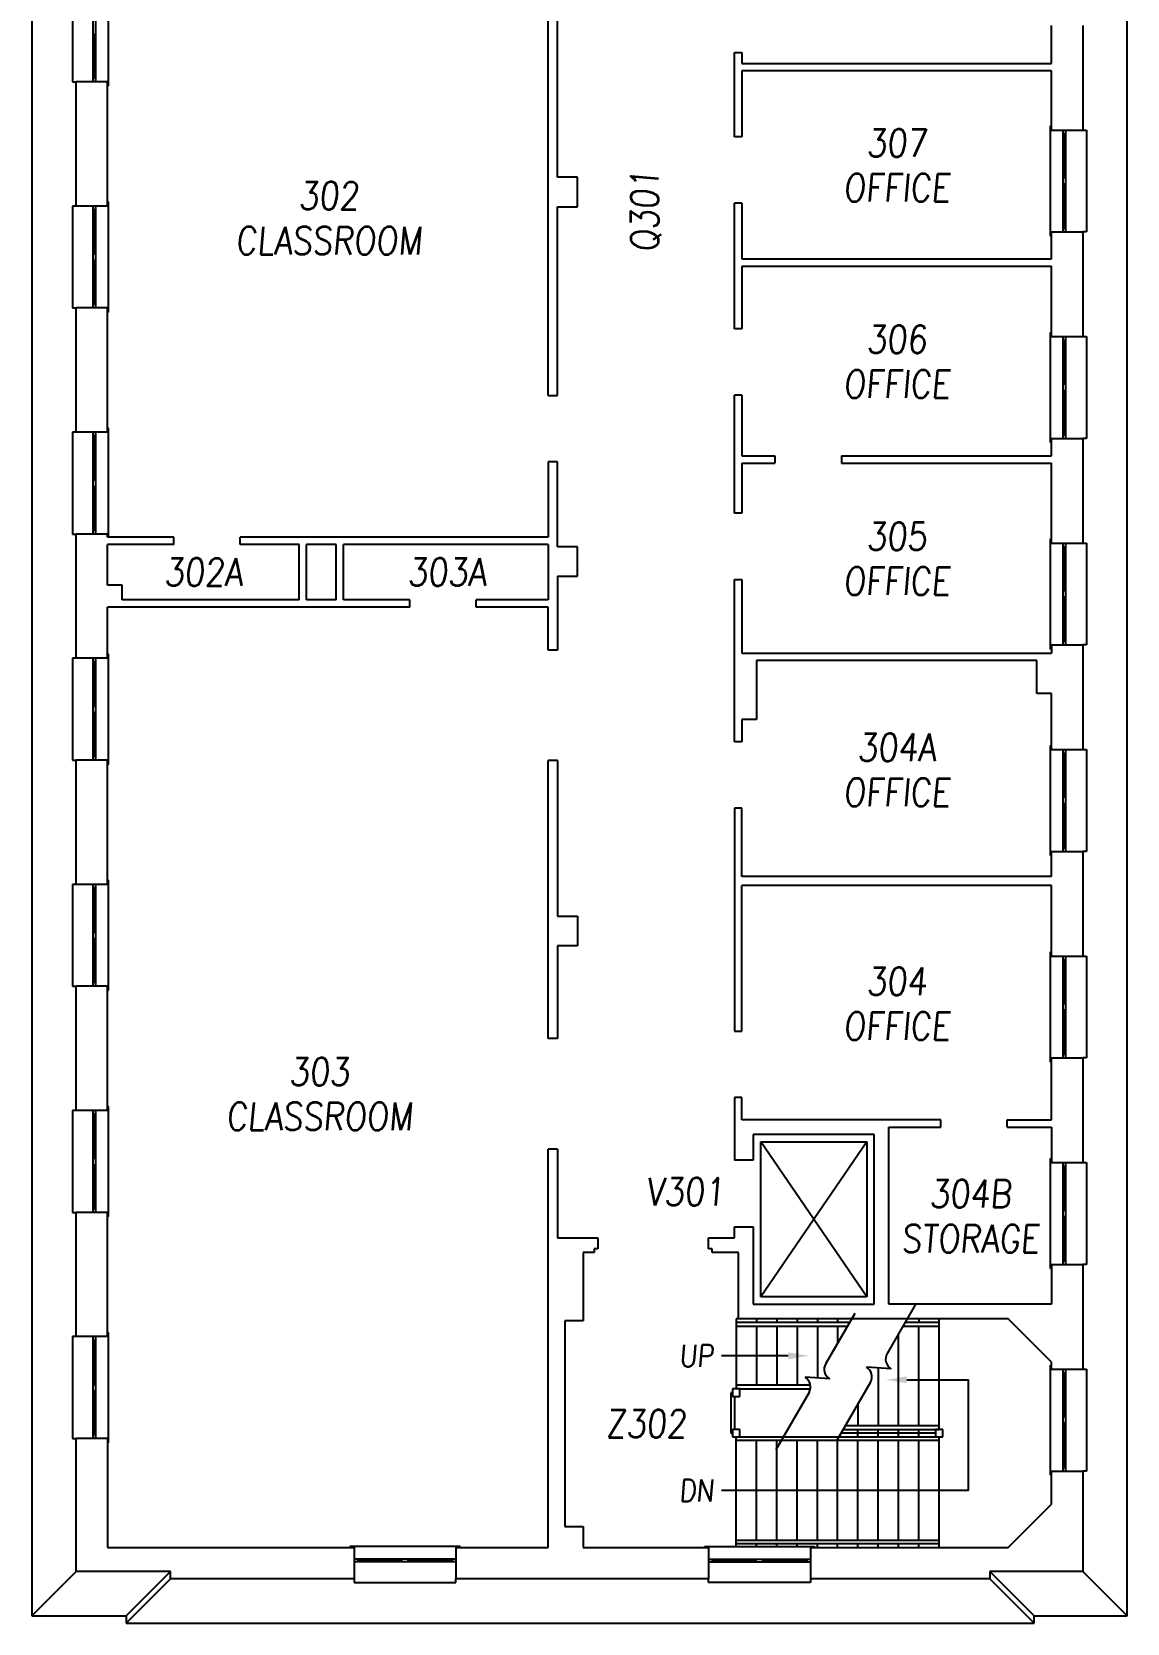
# Model space of a CAD drawing. Extents: x 1017 to 4085, y 665 to 3373.
# Drawn here: x 1017 to 1611, y 1748 to 2611 of the extents above; entities that cross this region are included whole.
import ezdxf
from ezdxf.enums import TextEntityAlignment as Align

# ---------------------------------------------------------------- set-up
doc = ezdxf.new("R2010")
doc.units = 0
doc.header["$MEASUREMENT"] = 0
for name, color, linetype in [('A-BELOW', 111, 'CONTINUOUS'), ('A-FS-ID', 6, 'CONTINUOUS'), ('A-FS-NM', 6, 'CONTINUOUS'), ('A-GLAZ', 191, 'CONTINUOUS'), ('A-STRS', 4, 'CONTINUOUS'), ('A-WL-EX', 171, 'CONTINUOUS')]:
    doc.layers.add(name, color=color, linetype=linetype)
doc.styles.get("Standard").update_dxf_attribs({"font": 'ROMANS', "width": 0.85, "oblique": 5, "height": 15})

msp = doc.modelspace()

# ---------------------------------------------------------------- linework, layer by layer
at = {"layer": 'A-BELOW'}
for p, q in [((1016.81, 3355.5), (1016.81, 1752.5)), ((1610.81, 1752.5), (1610.81, 2689.62)), ((1058.31, 2582.12), (1058.31, 2641.87)), ((1038.81, 2639.62), (1038.81, 2584.37)), ((1038.81, 2584.37), (1040.81, 2584.37)), ((1058.31, 2582.12), (1057.81, 2582.12)), ((1569.31, 2500.75), (1569.31, 2560.5)), ((1569.31, 2560.5), (1569.81, 2560.5)), ((1586.81, 2558.25), (1588.81, 2558.25)), ((1588.81, 2558.25), (1588.81, 2503)), ((1040.81, 2517), (1038.81, 2517)), ((1038.81, 2517), (1038.81, 2461.75)), ((1058.31, 2519.25), (1057.81, 2519.25)), ((1058.31, 2459.5), (1058.31, 2519.25)), ((1588.81, 2503), (1586.81, 2503)), ((1569.31, 2500.75), (1569.81, 2500.75)), ((1038.81, 2461.75), (1040.81, 2461.75)), ((1058.31, 2459.5), (1057.81, 2459.5)), ((1569.31, 2388.75), (1569.31, 2448.5)), ((1569.31, 2448.5), (1569.81, 2448.5)), ((1586.81, 2446.25), (1588.81, 2446.25)), ((1588.81, 2446.25), (1588.81, 2391)), ((1038.81, 2394.37), (1038.81, 2339.12)), ((1040.81, 2394.37), (1038.81, 2394.37)), ((1058.31, 2396.62), (1057.81, 2396.62)), ((1058.31, 2337.5), (1058.31, 2396.62)), ((1588.81, 2391), (1586.81, 2391)), ((1569.31, 2388.75), (1569.81, 2388.75)), ((1038.81, 2339.12), (1040.81, 2339.12)), ((1569.31, 2336.5), (1569.81, 2336.5)), ((1569.31, 2276.75), (1569.31, 2336.5)), ((1586.81, 2334.25), (1588.81, 2334.25)), ((1588.81, 2334.25), (1588.81, 2279)), ((1588.81, 2279), (1586.81, 2279)), ((1040.81, 2271.75), (1038.81, 2271.75)), ((1038.81, 2271.75), (1038.81, 2216.5)), ((1058.31, 2274), (1057.81, 2274)), ((1058.31, 2214.25), (1058.31, 2274)), ((1569.31, 2276.75), (1569.81, 2276.75)), ((1569.31, 2164.75), (1569.31, 2224.5)), ((1569.31, 2224.5), (1569.81, 2224.5)), ((1586.81, 2222.25), (1588.81, 2222.25)), ((1588.81, 2222.25), (1588.81, 2167)), ((1038.81, 2216.5), (1040.81, 2216.5)), ((1058.31, 2214.25), (1057.81, 2214.25)), ((1588.81, 2167), (1586.81, 2167)), ((1569.31, 2164.75), (1569.81, 2164.75)), ((1038.81, 2149.12), (1038.81, 2093.87)), ((1040.81, 2149.12), (1038.81, 2149.12)), ((1058.31, 2151.37), (1057.81, 2151.37)), ((1058.31, 2091.62), (1058.31, 2151.37)), ((1569.31, 2112.5), (1569.81, 2112.5)), ((1569.31, 2052.75), (1569.31, 2112.5)), ((1586.81, 2110.25), (1588.81, 2110.25)), ((1588.81, 2110.25), (1588.81, 2055)), ((1038.81, 2093.87), (1040.81, 2093.87)), ((1058.31, 2091.62), (1057.81, 2091.62)), ((1588.81, 2055), (1586.81, 2055)), ((1569.31, 2052.75), (1569.81, 2052.75)), ((1058.31, 2028.75), (1057.81, 2028.75)), ((1058.31, 1969), (1058.31, 2028.75)), ((1038.81, 2026.5), (1038.81, 1971.25)), ((1040.81, 2026.5), (1038.81, 2026.5)), ((1569.31, 1940.75), (1569.31, 2000.5)), ((1569.31, 2000.5), (1569.81, 2000.5)), ((1586.81, 1998.25), (1588.81, 1998.25)), ((1588.81, 1998.25), (1588.81, 1943)), ((1038.81, 1971.25), (1040.81, 1971.25)), ((1058.31, 1969), (1057.81, 1969)), ((1588.81, 1943), (1586.81, 1943)), ((1569.31, 1940.75), (1569.81, 1940.75)), ((1038.81, 1903.87), (1038.81, 1848.62)), ((1040.81, 1903.87), (1038.81, 1903.87)), ((1058.31, 1906.12), (1057.81, 1906.12)), ((1058.31, 1846.37), (1058.31, 1906.12)), ((1569.31, 1828.75), (1569.31, 1888.5)), ((1569.31, 1888.5), (1569.81, 1888.5)), ((1586.81, 1886.25), (1588.81, 1886.25)), ((1588.81, 1886.25), (1588.81, 1831)), ((1038.81, 1848.62), (1040.81, 1848.62)), ((1058.31, 1846.37), (1057.81, 1846.37)), ((1588.81, 1831), (1586.81, 1831)), ((1569.31, 1828.75), (1569.81, 1828.75)), ((1249.06, 1790), (1189.31, 1790)), ((1189.31, 1790), (1189.31, 1789.5)), ((1249.06, 1790), (1249.06, 1789.5)), ((1381.56, 1790), (1441.31, 1790)), ((1381.56, 1790), (1381.56, 1789.5)), ((1441.31, 1790), (1441.31, 1789.5)), ((1016.81, 1752.5), (1040.81, 1776.5)), ((1068.06, 1752.5), (1092.06, 1776.5)), ((1092.06, 1772.5), (1068.06, 1748.5)), ((1191.56, 1772.5), (1191.56, 1770.5)), ((1191.56, 1770.5), (1246.81, 1770.5)), ((1246.81, 1770.5), (1246.81, 1772.5)), ((1383.81, 1770.5), (1383.81, 1772.5)), ((1439.06, 1770.5), (1383.81, 1770.5)), ((1439.06, 1772.5), (1439.06, 1770.5)), ((1536.31, 1776.5), (1560.31, 1752.5)), ((1560.31, 1748.5), (1536.31, 1772.5)), ((1586.81, 1776.5), (1610.81, 1752.5)), ((1016.81, 1752.5), (1068.06, 1752.5)), ((1068.06, 1752.5), (1068.06, 1748.5)), ((1560.31, 1752.5), (1610.81, 1752.5)), ((1560.31, 1748.5), (1560.31, 1752.5)), ((1068.06, 1748.5), (1560.31, 1748.5))]:
    msp.add_line(p, q, dxfattribs=at)
at = {"layer": 'A-GLAZ'}
for p, q in [((1050.06, 2584.37), (1050.06, 2639.62)), ((1051.56, 2584.37), (1051.56, 2639.62)), ((1050.06, 2610.25), (1051.56, 2610.25)), ((1050.69, 2610.25), (1050.69, 2586.37)), ((1050.94, 2610.25), (1050.94, 2586.37)), ((1051.56, 2586.37), (1050.06, 2586.37)), ((1576.06, 2503), (1576.06, 2558.25)), ((1576.06, 2556.25), (1577.56, 2556.25)), ((1576.69, 2556.25), (1576.69, 2532.37)), ((1576.94, 2556.25), (1576.94, 2532.37)), ((1577.56, 2503), (1577.56, 2558.25)), ((1577.56, 2532.37), (1576.06, 2532.37)), ((1577.56, 2528.87), (1576.06, 2528.87)), ((1576.69, 2528.87), (1576.69, 2505)), ((1576.94, 2528.87), (1576.94, 2505)), ((1050.06, 2461.75), (1050.06, 2517)), ((1051.56, 2515), (1050.06, 2515)), ((1050.69, 2515), (1050.69, 2491.12)), ((1050.94, 2515), (1050.94, 2491.12)), ((1051.56, 2461.75), (1051.56, 2517)), ((1576.06, 2505), (1577.56, 2505)), ((1050.06, 2491.12), (1051.56, 2491.12)), ((1050.06, 2487.62), (1051.56, 2487.62)), ((1050.69, 2487.62), (1050.69, 2463.75)), ((1050.94, 2487.62), (1050.94, 2463.75)), ((1051.56, 2463.75), (1050.06, 2463.75)), ((1576.06, 2391), (1576.06, 2446.25)), ((1576.06, 2444.25), (1577.56, 2444.25)), ((1576.69, 2444.25), (1576.69, 2420.37)), ((1576.94, 2444.25), (1576.94, 2420.37)), ((1577.56, 2391), (1577.56, 2446.25)), ((1577.56, 2420.37), (1576.06, 2420.37)), ((1577.56, 2416.87), (1576.06, 2416.87)), ((1576.69, 2416.87), (1576.69, 2393)), ((1576.94, 2416.87), (1576.94, 2393)), ((1050.06, 2339.12), (1050.06, 2394.37)), ((1051.56, 2392.37), (1050.06, 2392.37)), ((1050.69, 2392.37), (1050.69, 2368.5)), ((1050.94, 2392.37), (1050.94, 2368.5)), ((1051.56, 2339.12), (1051.56, 2394.37)), ((1576.06, 2393), (1577.56, 2393)), ((1050.06, 2368.5), (1051.56, 2368.5)), ((1050.06, 2365), (1051.56, 2365)), ((1050.69, 2365), (1050.69, 2341.12)), ((1050.94, 2365), (1050.94, 2341.12)), ((1051.56, 2341.12), (1050.06, 2341.12)), ((1576.06, 2279), (1576.06, 2334.25)), ((1576.06, 2332.25), (1577.56, 2332.25)), ((1576.69, 2332.25), (1576.69, 2308.37)), ((1576.94, 2332.25), (1576.94, 2308.37)), ((1577.56, 2279), (1577.56, 2334.25)), ((1577.56, 2308.37), (1576.06, 2308.37)), ((1577.56, 2304.87), (1576.06, 2304.87)), ((1576.69, 2304.87), (1576.69, 2281)), ((1576.94, 2304.87), (1576.94, 2281)), ((1576.06, 2281), (1577.56, 2281)), ((1050.06, 2216.5), (1050.06, 2271.75)), ((1051.56, 2269.75), (1050.06, 2269.75)), ((1050.69, 2269.75), (1050.69, 2245.87)), ((1050.94, 2269.75), (1050.94, 2245.87)), ((1051.56, 2216.5), (1051.56, 2271.75)), ((1050.06, 2245.87), (1051.56, 2245.87)), ((1050.06, 2242.37), (1051.56, 2242.37)), ((1050.69, 2242.37), (1050.69, 2218.5)), ((1050.94, 2242.37), (1050.94, 2218.5)), ((1051.56, 2218.5), (1050.06, 2218.5)), ((1576.06, 2167), (1576.06, 2222.25)), ((1576.06, 2220.25), (1577.56, 2220.25)), ((1576.69, 2220.25), (1576.69, 2196.37)), ((1576.94, 2220.25), (1576.94, 2196.37)), ((1577.56, 2167), (1577.56, 2222.25)), ((1577.56, 2196.37), (1576.06, 2196.37)), ((1577.56, 2192.87), (1576.06, 2192.87)), ((1576.69, 2192.87), (1576.69, 2169)), ((1576.94, 2192.87), (1576.94, 2169)), ((1576.06, 2169), (1577.56, 2169)), ((1050.06, 2093.87), (1050.06, 2149.12)), ((1051.56, 2093.87), (1051.56, 2149.12)), ((1051.56, 2147.12), (1050.06, 2147.12)), ((1050.69, 2147.12), (1050.69, 2123.25)), ((1050.94, 2147.12), (1050.94, 2123.25)), ((1050.06, 2123.25), (1051.56, 2123.25)), ((1050.06, 2119.75), (1051.56, 2119.75)), ((1050.69, 2119.75), (1050.69, 2095.87)), ((1050.94, 2119.75), (1050.94, 2095.87)), ((1576.06, 2055), (1576.06, 2110.25)), ((1576.06, 2108.25), (1577.56, 2108.25)), ((1576.69, 2108.25), (1576.69, 2084.37)), ((1576.94, 2108.25), (1576.94, 2084.37)), ((1577.56, 2055), (1577.56, 2110.25)), ((1051.56, 2095.87), (1050.06, 2095.87)), ((1577.56, 2084.37), (1576.06, 2084.37)), ((1577.56, 2080.87), (1576.06, 2080.87)), ((1576.69, 2080.87), (1576.69, 2057)), ((1576.94, 2080.87), (1576.94, 2057)), ((1576.06, 2057), (1577.56, 2057)), ((1050.06, 1971.25), (1050.06, 2026.5)), ((1051.56, 2024.5), (1050.06, 2024.5)), ((1050.69, 2024.5), (1050.69, 2000.62)), ((1050.94, 2024.5), (1050.94, 2000.62)), ((1051.56, 1971.25), (1051.56, 2026.5)), ((1050.06, 2000.62), (1051.56, 2000.62)), ((1050.06, 1997.12), (1051.56, 1997.12)), ((1050.69, 1997.12), (1050.69, 1973.25)), ((1050.94, 1997.12), (1050.94, 1973.25)), ((1576.06, 1943), (1576.06, 1998.25)), ((1576.06, 1996.25), (1577.56, 1996.25)), ((1576.69, 1996.25), (1576.69, 1972.37)), ((1576.94, 1996.25), (1576.94, 1972.37)), ((1577.56, 1943), (1577.56, 1998.25)), ((1051.56, 1973.25), (1050.06, 1973.25)), ((1577.56, 1972.37), (1576.06, 1972.37)), ((1577.56, 1968.87), (1576.06, 1968.87)), ((1576.69, 1968.87), (1576.69, 1945)), ((1576.94, 1968.87), (1576.94, 1945)), ((1576.06, 1945), (1577.56, 1945)), ((1050.06, 1848.62), (1050.06, 1903.87)), ((1051.56, 1901.87), (1050.06, 1901.87)), ((1050.69, 1901.87), (1050.69, 1878)), ((1050.94, 1901.87), (1050.94, 1878)), ((1051.56, 1848.62), (1051.56, 1903.87)), ((1576.06, 1831), (1576.06, 1886.25)), ((1576.06, 1884.25), (1577.56, 1884.25)), ((1576.69, 1884.25), (1576.69, 1860.37)), ((1576.94, 1884.25), (1576.94, 1860.37)), ((1577.56, 1831), (1577.56, 1886.25)), ((1050.06, 1878), (1051.56, 1878)), ((1050.06, 1874.5), (1051.56, 1874.5)), ((1050.69, 1874.5), (1050.69, 1850.62)), ((1050.94, 1874.5), (1050.94, 1850.62)), ((1577.56, 1860.37), (1576.06, 1860.37)), ((1577.56, 1856.87), (1576.06, 1856.87)), ((1576.69, 1856.87), (1576.69, 1833)), ((1576.94, 1856.87), (1576.94, 1833)), ((1051.56, 1850.62), (1050.06, 1850.62)), ((1576.06, 1833), (1577.56, 1833)), ((1246.81, 1783.25), (1191.56, 1783.25)), ((1246.81, 1781.75), (1191.56, 1781.75)), ((1193.56, 1783.25), (1193.56, 1781.75)), ((1193.56, 1782.62), (1217.44, 1782.62)), ((1193.56, 1782.37), (1217.44, 1782.37)), ((1217.44, 1781.75), (1217.44, 1783.25)), ((1220.94, 1781.75), (1220.94, 1783.25)), ((1220.94, 1782.62), (1244.81, 1782.62)), ((1220.94, 1782.37), (1244.81, 1782.37)), ((1244.81, 1783.25), (1244.81, 1781.75)), ((1383.81, 1783.25), (1439.06, 1783.25)), ((1383.81, 1781.75), (1439.06, 1781.75)), ((1385.81, 1783.25), (1385.81, 1781.75)), ((1409.69, 1782.62), (1385.81, 1782.62)), ((1409.69, 1782.37), (1385.81, 1782.37)), ((1409.69, 1781.75), (1409.69, 1783.25)), ((1413.19, 1781.75), (1413.19, 1783.25)), ((1437.06, 1782.62), (1413.19, 1782.62)), ((1437.06, 1782.37), (1413.19, 1782.37)), ((1437.06, 1783.25), (1437.06, 1781.75))]:
    msp.add_line(p, q, dxfattribs=at)
at = {"layer": 'A-STRS'}
for p, q in [((1412.06, 1925.5), (1412.06, 2009.5)), ((1469.56, 1925.5), (1412.06, 2009.5)), ((1469.56, 2009.5), (1412.06, 1925.5)), ((1412.06, 2009.5), (1469.56, 2009.5)), ((1469.56, 2009.5), (1469.56, 1925.5)), ((1469.56, 1925.5), (1412.06, 1925.5)), ((1463.06, 1916.51), (1447.31, 1889.23)), ((1496.37, 1921.98), (1480.62, 1894.7)), ((1400.06, 1913.5), (1398.81, 1913.5)), ((1398.81, 1913.5), (1398.81, 1875.5)), ((1460.16, 1911.5), (1398.81, 1911.5)), ((1398.81, 1911.5), (1398.81, 1909.5)), ((1398.81, 1909.5), (1459.01, 1909.5)), ((1409.81, 1913.5), (1409.81, 1911.5)), ((1409.81, 1909.5), (1409.81, 1877.5)), ((1420.81, 1913.5), (1420.81, 1911.5)), ((1420.81, 1909.5), (1420.81, 1877.5)), ((1431.81, 1913.5), (1431.81, 1911.5)), ((1431.81, 1909.5), (1431.81, 1877.5)), ((1442.81, 1913.5), (1442.81, 1911.5)), ((1442.81, 1909.5), (1442.81, 1881.43)), ((1453.81, 1913.5), (1453.81, 1911.5)), ((1453.81, 1909.5), (1453.81, 1900.49)), ((1489.15, 1909.5), (1508.81, 1909.5)), ((1508.81, 1911.5), (1490.31, 1911.5)), ((1497.81, 1913.5), (1497.81, 1911.5)), ((1497.81, 1855.5), (1497.81, 1909.5)), ((1508.81, 1853.5), (1508.81, 1913.5)), ((1486.81, 1855.5), (1486.81, 1905.44)), ((1427.06, 1893.5), (1390.81, 1893.5)), ((1449.51, 1881.03), (1436.11, 1881.84)), ((1482.81, 1886.51), (1469.42, 1887.31)), ((1475.81, 1886.93), (1475.81, 1855.5)), ((1395.81, 1873.5), (1395.81, 1851.5)), ((1396.81, 1873.5), (1395.81, 1873.5)), ((1396.81, 1875.5), (1396.81, 1871.5)), ((1400.81, 1875.5), (1396.81, 1875.5)), ((1439.05, 1877.5), (1398.81, 1877.5)), ((1400.81, 1875.5), (1439, 1875.5)), ((1400.81, 1871.5), (1400.81, 1875.5)), ((1438.31, 1873.64), (1420.31, 1842.46)), ((1471.62, 1879.12), (1453.62, 1847.94)), ((1491.28, 1880.47), (1524.81, 1880.47)), ((1524.81, 1820.5), (1524.81, 1880.47)), ((1396.81, 1871.5), (1400.81, 1871.5)), ((1397.81, 1871.5), (1397.81, 1853.5)), ((1464.81, 1867.33), (1464.81, 1855.5)), ((1508.81, 1855.5), (1457.98, 1855.5)), ((1395.81, 1851.5), (1396.81, 1851.5)), ((1396.81, 1853.5), (1396.81, 1849.5)), ((1400.81, 1853.5), (1396.81, 1853.5)), ((1396.81, 1849.5), (1400.81, 1849.5)), ((1398.81, 1790), (1398.81, 1849.5)), ((1508.81, 1847.5), (1398.81, 1847.5)), ((1400.81, 1849.5), (1400.81, 1853.5)), ((1400.81, 1849.5), (1508.81, 1849.5)), ((1409.81, 1793.5), (1409.81, 1847.5)), ((1420.81, 1793.5), (1420.81, 1847.5)), ((1431.81, 1793.5), (1431.81, 1847.5)), ((1442.81, 1793.5), (1442.81, 1847.5)), ((1453.81, 1793.5), (1453.81, 1847.5)), ((1506.81, 1851.5), (1455.67, 1851.5)), ((1475.81, 1851.5), (1455.67, 1851.5)), ((1456.82, 1853.5), (1508.81, 1853.5)), ((1464.81, 1849.5), (1464.81, 1853.5)), ((1464.81, 1793.5), (1464.81, 1847.5)), ((1475.81, 1849.5), (1475.81, 1853.5)), ((1475.81, 1793.5), (1475.81, 1847.5)), ((1486.81, 1849.5), (1486.81, 1853.5)), ((1486.81, 1793.5), (1486.81, 1847.5)), ((1497.81, 1849.5), (1497.81, 1853.5)), ((1497.81, 1793.5), (1497.81, 1847.5)), ((1506.81, 1853.5), (1506.81, 1849.5)), ((1510.81, 1853.5), (1506.81, 1853.5)), ((1506.81, 1849.5), (1510.81, 1849.5)), ((1508.81, 1789.5), (1508.81, 1849.5)), ((1510.81, 1849.5), (1510.81, 1853.5)), ((1524.81, 1820.5), (1390.81, 1820.5)), ((1398.81, 1793.5), (1508.81, 1793.5)), ((1398.81, 1791.5), (1398.81, 1793.5)), ((1508.81, 1791.5), (1398.81, 1791.5)), ((1409.81, 1790), (1409.81, 1791.5)), ((1409.81, 1790), (1409.81, 1791.5)), ((1420.81, 1790), (1420.81, 1791.5)), ((1420.81, 1790), (1420.81, 1791.5)), ((1431.81, 1790), (1431.81, 1791.5)), ((1431.81, 1790), (1431.81, 1791.5)), ((1442.81, 1789.5), (1442.81, 1791.5)), ((1453.81, 1789.5), (1453.81, 1791.5)), ((1464.81, 1789.5), (1464.81, 1791.5)), ((1475.81, 1789.5), (1475.81, 1791.5)), ((1486.81, 1789.5), (1486.81, 1791.5)), ((1497.81, 1789.5), (1497.81, 1791.5))]:
    msp.add_line(p, q, dxfattribs=at)
for centre, start, end in [((1485.81, 1891.7), 150, 240), ((1433.11, 1876.64), 330, 60), ((1452.51, 1886.23), 150, 240), ((1466.42, 1882.12), 330, 60)]:
    msp.add_arc(centre, 6, start, end, dxfattribs=at)
for points in [[(1427.06, 1891.62), (1427.06, 1895.37), (1438.31, 1893.5)], [(1491.28, 1882.34), (1491.28, 1878.59), (1480.03, 1880.47)]]:
    msp.add_solid(points, dxfattribs=at)
at = {"layer": 'A-WL-EX'}
for p, q in [((1296.81, 2414.25), (1296.81, 2641.62)), ((1301.81, 2532.62), (1301.81, 2641.62)), ((1569.81, 2594.37), (1569.81, 2615)), ((1586.81, 2615), (1586.81, 2558.25)), ((1397.81, 2600.37), (1401.81, 2600.37)), ((1397.81, 2554.5), (1397.81, 2600.37)), ((1401.81, 2600.37), (1401.81, 2594.37)), ((1401.81, 2594.37), (1569.81, 2594.37)), ((1401.81, 2590.37), (1401.81, 2554.5)), ((1569.81, 2590.37), (1401.81, 2590.37)), ((1569.81, 2558.25), (1569.81, 2590.37)), ((1057.81, 2584.37), (1040.81, 2584.37)), ((1040.81, 2517), (1040.81, 2584.37)), ((1057.81, 2517), (1057.81, 2584.37)), ((1401.81, 2554.5), (1397.81, 2554.5)), ((1569.81, 2558.25), (1586.81, 2558.25)), ((1312.81, 2532.62), (1301.81, 2532.62)), ((1312.81, 2516.62), (1312.81, 2532.62)), ((1057.81, 2517), (1040.81, 2517)), ((1301.81, 2516.62), (1312.81, 2516.62)), ((1301.81, 2414.25), (1301.81, 2516.62)), ((1401.81, 2518.5), (1397.81, 2518.5)), ((1397.81, 2450.5), (1397.81, 2518.5)), ((1401.81, 2518.5), (1401.81, 2488.37)), ((1569.81, 2503), (1586.81, 2503)), ((1569.81, 2488.37), (1569.81, 2503)), ((1586.81, 2503), (1586.81, 2446.25)), ((1401.81, 2488.37), (1569.81, 2488.37)), ((1401.81, 2484.37), (1401.81, 2450.5)), ((1401.81, 2484.37), (1569.81, 2484.37)), ((1569.81, 2446.25), (1569.81, 2484.37)), ((1057.81, 2461.75), (1040.81, 2461.75)), ((1040.81, 2394.37), (1040.81, 2461.75)), ((1057.81, 2394.37), (1057.81, 2461.75)), ((1401.81, 2450.5), (1397.81, 2450.5)), ((1569.81, 2446.25), (1586.81, 2446.25)), ((1296.81, 2414.25), (1301.81, 2414.25)), ((1401.81, 2414.5), (1397.81, 2414.5)), ((1397.81, 2350.5), (1397.81, 2414.5)), ((1401.81, 2414.5), (1401.81, 2381.5)), ((1057.81, 2394.37), (1040.81, 2394.37)), ((1569.81, 2391), (1586.81, 2391)), ((1569.81, 2381.5), (1569.81, 2391)), ((1586.81, 2391), (1586.81, 2334.25)), ((1301.81, 2378.25), (1296.81, 2378.25)), ((1301.81, 2378.25), (1296.81, 2378.25)), ((1296.81, 2378.25), (1296.81, 2337.5)), ((1301.81, 2332.25), (1301.81, 2378.25)), ((1401.81, 2381.5), (1419.81, 2381.5)), ((1401.81, 2377.5), (1419.81, 2377.5)), ((1401.81, 2377.5), (1401.81, 2350.5)), ((1419.81, 2381.5), (1419.81, 2377.5)), ((1455.81, 2381.5), (1455.81, 2377.5)), ((1455.81, 2381.5), (1569.81, 2381.5)), ((1455.81, 2377.5), (1569.81, 2377.5)), ((1569.81, 2334.25), (1569.81, 2377.5)), ((1401.81, 2350.5), (1397.81, 2350.5)), ((1057.81, 2339.12), (1040.81, 2339.12)), ((1040.81, 2271.75), (1040.81, 2339.12)), ((1057.81, 2337.5), (1057.81, 2339.12)), ((1093.81, 2337.5), (1057.81, 2337.5)), ((1093.81, 2333.5), (1057.81, 2333.5)), ((1057.81, 2311.5), (1057.81, 2333.5)), ((1093.81, 2333.5), (1093.81, 2337.5)), ((1129.81, 2333.5), (1129.81, 2337.5)), ((1296.81, 2337.5), (1129.81, 2337.5)), ((1161.81, 2333.5), (1129.81, 2333.5)), ((1161.81, 2303.5), (1161.81, 2333.5)), ((1181.81, 2333.5), (1165.81, 2333.5)), ((1165.81, 2303.5), (1165.81, 2333.5)), ((1181.81, 2303.5), (1181.81, 2333.5)), ((1185.81, 2303.5), (1185.81, 2333.5)), ((1296.81, 2333.5), (1185.81, 2333.5)), ((1296.81, 2333.5), (1296.81, 2303.5)), ((1312.81, 2332.25), (1301.81, 2332.25)), ((1312.81, 2316.25), (1312.81, 2332.25)), ((1569.81, 2334.25), (1586.81, 2334.25)), ((1301.81, 2316.25), (1301.81, 2276.25)), ((1301.81, 2316.25), (1312.81, 2316.25)), ((1397.81, 2314.5), (1401.81, 2314.5)), ((1397.81, 2226.5), (1397.81, 2314.5)), ((1401.81, 2314.5), (1401.81, 2274.5)), ((1065.81, 2311.5), (1057.81, 2311.5)), ((1065.81, 2303.5), (1065.81, 2311.5)), ((1057.81, 2271.75), (1057.81, 2299.5)), ((1221.81, 2299.5), (1057.81, 2299.5)), ((1161.81, 2303.5), (1065.81, 2303.5)), ((1181.81, 2303.5), (1165.81, 2303.5)), ((1221.81, 2303.5), (1185.81, 2303.5)), ((1221.81, 2299.5), (1221.81, 2303.5)), ((1257.81, 2299.5), (1257.81, 2303.5)), ((1296.81, 2303.5), (1257.81, 2303.5)), ((1296.81, 2299.5), (1257.81, 2299.5)), ((1296.81, 2276.25), (1296.81, 2299.5)), ((1569.81, 2279), (1586.81, 2279)), ((1569.81, 2279), (1569.81, 2274.5)), ((1586.81, 2279), (1586.81, 2222.25)), ((1057.81, 2271.75), (1040.81, 2271.75)), ((1301.81, 2276.25), (1296.81, 2276.25)), ((1401.81, 2274.5), (1569.81, 2274.5)), ((1409.81, 2270.5), (1409.81, 2238.5)), ((1561.81, 2270.5), (1409.81, 2270.5)), ((1561.81, 2252.75), (1561.81, 2270.5)), ((1569.81, 2252.75), (1561.81, 2252.75)), ((1569.81, 2222.25), (1569.81, 2252.75)), ((1401.81, 2238.5), (1401.81, 2226.5)), ((1409.81, 2238.5), (1401.81, 2238.5)), ((1401.81, 2226.5), (1397.81, 2226.5)), ((1569.81, 2222.25), (1586.81, 2222.25)), ((1057.81, 2216.5), (1040.81, 2216.5)), ((1040.81, 2149.12), (1040.81, 2216.5)), ((1057.81, 2149.12), (1057.81, 2216.5)), ((1301.81, 2216.25), (1296.81, 2216.25)), ((1296.81, 2065.5), (1296.81, 2216.25)), ((1301.81, 2216.25), (1301.81, 2131.87)), ((1401.81, 2190.5), (1397.81, 2190.5)), ((1397.81, 2190.5), (1397.81, 2069.5)), ((1401.81, 2153.37), (1401.81, 2190.5)), ((1569.81, 2153.37), (1569.81, 2167)), ((1569.81, 2167), (1586.81, 2167)), ((1586.81, 2167), (1586.81, 2110.25)), ((1057.81, 2149.12), (1040.81, 2149.12)), ((1569.81, 2153.37), (1401.81, 2153.37)), ((1569.81, 2148.5), (1401.81, 2148.5)), ((1401.81, 2069.5), (1401.81, 2148.5)), ((1569.81, 2110.25), (1569.81, 2148.5)), ((1301.81, 2131.87), (1312.81, 2131.87)), ((1312.81, 2131.87), (1312.81, 2115.87)), ((1312.81, 2115.87), (1301.81, 2115.87)), ((1301.81, 2115.87), (1301.81, 2065.5)), ((1569.81, 2110.25), (1586.81, 2110.25)), ((1057.81, 2093.87), (1040.81, 2093.87)), ((1040.81, 2026.5), (1040.81, 2093.87)), ((1057.81, 2026.5), (1057.81, 2093.87)), ((1301.81, 2065.5), (1296.81, 2065.5)), ((1397.81, 2069.5), (1401.81, 2069.5)), ((1569.81, 2055), (1586.81, 2055)), ((1569.81, 2021.5), (1569.81, 2055)), ((1586.81, 2055), (1586.81, 1998.25)), ((1401.81, 2033.5), (1397.81, 2033.5)), ((1397.81, 2033.5), (1397.81, 1999.5)), ((1401.81, 2021.5), (1401.81, 2033.5)), ((1057.81, 2026.5), (1040.81, 2026.5)), ((1509.81, 2021.5), (1401.81, 2021.5)), ((1509.81, 2017.5), (1509.81, 2021.5)), ((1545.81, 2017.5), (1545.81, 2021.5)), ((1545.81, 2021.5), (1569.81, 2021.5)), ((1408.06, 2013.5), (1408.06, 1999.5)), ((1473.56, 2013.5), (1408.06, 2013.5)), ((1473.56, 1921.5), (1473.56, 2013.5)), ((1481.56, 2017.5), (1509.81, 2017.5)), ((1481.56, 1921.5), (1481.56, 2017.5)), ((1545.81, 2017.5), (1569.81, 2017.5)), ((1569.81, 2017.5), (1569.81, 1998.25)), ((1301.81, 2005.5), (1296.81, 2005.5)), ((1296.81, 1789.5), (1296.81, 2005.5)), ((1301.81, 2005.5), (1301.81, 1957.5)), ((1408.06, 1999.5), (1397.81, 1999.5)), ((1569.81, 1998.25), (1586.81, 1998.25)), ((1057.81, 1971.25), (1040.81, 1971.25)), ((1040.81, 1903.87), (1040.81, 1971.25)), ((1057.81, 1903.87), (1057.81, 1971.25)), ((1397.81, 1957.5), (1397.81, 1963.5)), ((1397.81, 1963.5), (1408.06, 1963.5)), ((1408.06, 1963.5), (1408.06, 1921.5)), ((1301.81, 1957.5), (1323.81, 1957.5)), ((1323.81, 1951.5), (1321.81, 1951.5)), ((1321.81, 1951.5), (1321.81, 1949.5)), ((1323.81, 1957.5), (1323.81, 1951.5)), ((1383.81, 1951.5), (1383.81, 1957.5)), ((1383.81, 1957.5), (1397.81, 1957.5)), ((1385.81, 1951.5), (1383.81, 1951.5)), ((1385.81, 1949.5), (1385.81, 1951.5)), ((1321.81, 1949.5), (1315.81, 1949.5)), ((1315.81, 1949.5), (1315.81, 1912.5)), ((1400.06, 1949.5), (1385.81, 1949.5)), ((1400.06, 1913.5), (1400.06, 1949.5)), ((1569.81, 1943), (1586.81, 1943)), ((1569.81, 1943), (1569.81, 1921.5)), ((1586.81, 1943), (1586.81, 1886.25)), ((1408.06, 1921.5), (1473.56, 1921.5)), ((1569.81, 1921.5), (1481.56, 1921.5)), ((1315.81, 1912.5), (1305.81, 1912.5)), ((1305.81, 1912.5), (1305.81, 1801)), ((1546.31, 1913.5), (1400.06, 1913.5)), ((1569.81, 1890), (1546.31, 1913.5)), ((1057.81, 1903.87), (1040.81, 1903.87)), ((1569.81, 1886.25), (1569.81, 1890)), ((1569.81, 1886.25), (1586.81, 1886.25)), ((1057.81, 1848.62), (1040.81, 1848.62)), ((1040.81, 1776.5), (1040.81, 1848.62)), ((1057.81, 1848.62), (1057.81, 1789.5)), ((1569.81, 1813), (1569.81, 1831)), ((1569.81, 1831), (1586.81, 1831)), ((1586.81, 1831), (1586.81, 1776.5)), ((1546.31, 1789.5), (1569.81, 1813)), ((1305.81, 1801), (1315.81, 1801)), ((1315.81, 1801), (1315.81, 1789.5)), ((1057.81, 1789.5), (1191.56, 1789.5)), ((1191.56, 1789.5), (1191.56, 1772.5)), ((1246.81, 1789.5), (1296.81, 1789.5)), ((1246.81, 1789.5), (1246.81, 1772.5)), ((1315.81, 1789.5), (1383.81, 1789.5)), ((1383.81, 1789.5), (1383.81, 1772.5)), ((1439.06, 1789.5), (1439.06, 1772.5)), ((1439.06, 1789.5), (1546.31, 1789.5)), ((1092.06, 1776.5), (1040.81, 1776.5)), ((1092.06, 1772.5), (1092.06, 1776.5)), ((1191.56, 1772.5), (1092.06, 1772.5)), ((1383.81, 1772.5), (1246.81, 1772.5)), ((1536.31, 1772.5), (1439.06, 1772.5)), ((1586.81, 1776.5), (1536.31, 1776.5)), ((1536.31, 1776.5), (1536.31, 1772.5))]:
    msp.add_line(p, q, dxfattribs=at)

# ---------------------------------------------------------------- texts
at = {"layer": 'A-FS-ID', "oblique": 5, "width": 0.85}
for s, p in [('307', (1485.81, 2551.25)), ('302', (1177.81, 2522.6)), ('306', (1485.81, 2444.81)), ('305', (1485.81, 2337.87)), ('302A', (1109.81, 2318.5)), ('303A', (1241.81, 2318.5)), ('304A', (1485.81, 2223.44)), ('304', (1485.81, 2096.61)), ('303', (1172.7, 2047.57)), ('V301', (1371.14, 1982.56)), ('304B', (1525.69, 1981.34)), ('Z302', (1349.93, 1856.75))]:
    msp.add_text(s, height=15, dxfattribs=at).set_placement(p, align=Align.MIDDLE)
msp.add_text('Q301', height=15, rotation=90, dxfattribs=at).set_placement((1349.81, 2514.5), align=Align.MIDDLE)
at = {"layer": 'A-FS-NM', "oblique": 5, "width": 0.85}
for s, p in [('OFFICE', (1485.81, 2526.96)), ('CLASSROOM', (1177.81, 2498.31)), ('OFFICE', (1485.81, 2420.53)), ('OFFICE', (1485.81, 2313.59)), ('OFFICE', (1485.81, 2199.15)), ('OFFICE', (1485.81, 2072.32)), ('CLASSROOM', (1172.7, 2023.28)), ('STORAGE', (1525.69, 1957.05))]:
    msp.add_text(s, height=15, dxfattribs=at).set_placement(p, align=Align.MIDDLE)
at = {"layer": 'A-STRS', "oblique": 5, "width": 0.85}
for s, p in [('UP', (1377.24, 1893.5)), ('DN', (1377.24, 1820.5))]:
    msp.add_text(s, height=12, dxfattribs=at).set_placement(p, align=Align.MIDDLE)

doc.saveas('drawing.dxf')
